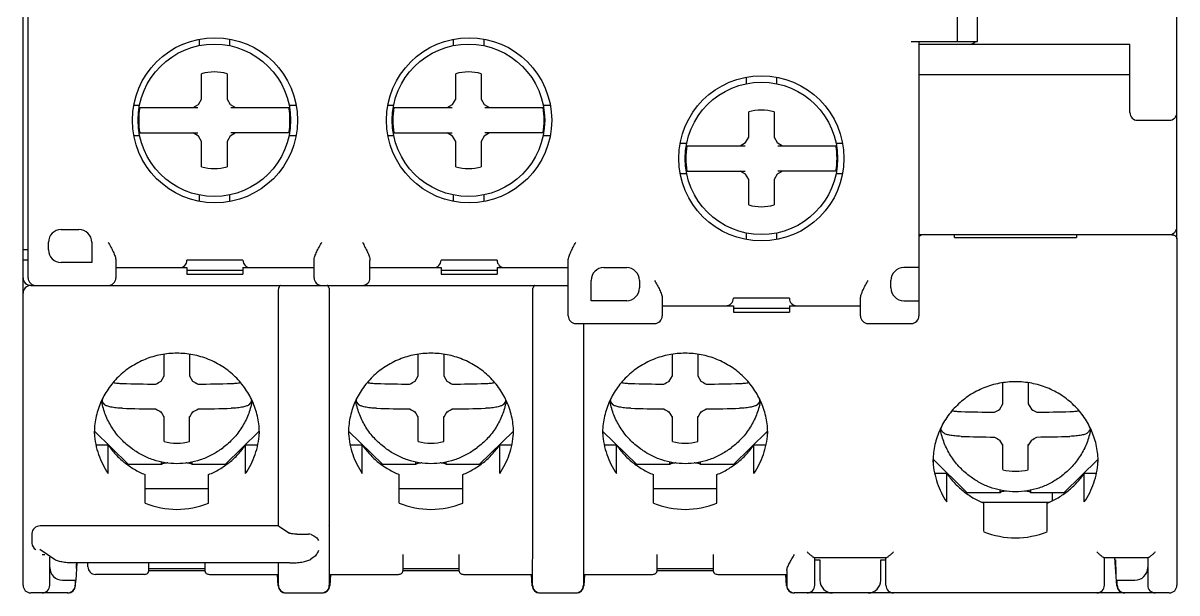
# Model space of a CAD drawing. Header units: millimetres. Extents: x 0 to 19177, y 0 to 12100.
# Drawn here: x 17009.29 to 17054.69, y 10571.22 to 10593.65 of the extents above; entities that cross this region are included whole.
import ezdxf

# ---------------------------------------------------------------- set-up
doc = ezdxf.new("R2010")
doc.units = ezdxf.units.MM
doc.header["$MEASUREMENT"] = 0

msp = doc.modelspace()

# ---------------------------------------------------------------- linework, layer by layer
at = {"color": 7, "linetype": 'Continuous'}
for p, q in [((17009.292, 10571.525), (17009.292, 10608.425)), ((17054.692, 10585.163), (17054.692, 10608.425)), ((17009.492, 10583.625), (17009.492, 10606.525)), ((17046.842, 10592.925), (17046.842, 10602.825)), ((17046.042, 10596.925), (17046.042, 10592.925)), ((17016.217, 10593.011), (17016.217, 10592.76)), ((17017.417, 10593.02), (17017.417, 10592.76)), ((17026.217, 10593.011), (17026.217, 10592.76)), ((17027.417, 10593.02), (17027.417, 10592.76)), ((17044.242, 10592.925), (17046.842, 10592.925)), ((17044.542, 10592.925), (17044.542, 10582.125)), ((17044.542, 10592.825), (17052.842, 10592.825)), ((17052.842, 10590.125), (17052.842, 10592.825)), ((17016.317, 10590.658), (17016.317, 10591.658)), ((17017.317, 10591.658), (17017.317, 10590.658)), ((17026.317, 10590.658), (17026.317, 10591.658)), ((17027.317, 10591.658), (17027.317, 10590.658)), ((17037.742, 10591.516), (17037.742, 10591.26)), ((17038.942, 10591.516), (17038.942, 10591.26)), ((17044.542, 10591.625), (17052.842, 10591.625)), ((17016.195, 10590.447), (17016.317, 10590.658)), ((17017.317, 10590.658), (17017.439, 10590.447)), ((17026.195, 10590.447), (17026.317, 10590.658)), ((17027.317, 10590.658), (17027.439, 10590.447)), ((17013.649, 10590.425), (17013.886, 10590.425)), ((17013.884, 10590.325), (17016.174, 10590.325)), ((17015.984, 10590.325), (17016.195, 10590.447)), ((17017.439, 10590.447), (17017.65, 10590.325)), ((17017.461, 10590.325), (17019.751, 10590.325)), ((17019.749, 10590.425), (17020.035, 10590.425)), ((17023.649, 10590.425), (17023.886, 10590.425)), ((17023.884, 10590.325), (17026.174, 10590.325)), ((17025.984, 10590.325), (17026.195, 10590.447)), ((17027.439, 10590.447), (17027.65, 10590.325)), ((17027.461, 10590.325), (17029.751, 10590.325)), ((17029.749, 10590.425), (17030.035, 10590.425)), ((17037.842, 10589.158), (17037.842, 10590.158)), ((17038.842, 10590.158), (17038.842, 10589.158)), ((17053.142, 10589.825), (17054.392, 10589.825)), ((17013.649, 10589.225), (17013.884, 10589.225)), ((17013.884, 10589.325), (17016.174, 10589.325)), ((17016.195, 10589.203), (17015.984, 10589.325)), ((17016.317, 10588.992), (17016.195, 10589.203)), ((17017.439, 10589.203), (17017.317, 10588.992)), ((17017.65, 10589.325), (17017.439, 10589.203)), ((17019.751, 10589.325), (17017.461, 10589.325)), ((17019.75, 10589.225), (17020.035, 10589.225)), ((17023.649, 10589.225), (17023.884, 10589.225)), ((17023.884, 10589.325), (17026.174, 10589.325)), ((17026.195, 10589.203), (17025.984, 10589.325)), ((17026.317, 10588.992), (17026.195, 10589.203)), ((17027.439, 10589.203), (17027.317, 10588.992)), ((17027.65, 10589.325), (17027.439, 10589.203)), ((17029.751, 10589.325), (17027.461, 10589.325)), ((17029.75, 10589.225), (17030.035, 10589.225)), ((17037.72, 10588.947), (17037.842, 10589.158)), ((17038.842, 10589.158), (17038.964, 10588.947)), ((17016.317, 10587.992), (17016.317, 10588.992)), ((17017.317, 10588.992), (17017.317, 10587.992)), ((17026.317, 10587.992), (17026.317, 10588.992)), ((17027.317, 10588.992), (17027.317, 10587.992)), ((17035.149, 10588.925), (17035.411, 10588.925)), ((17035.409, 10588.825), (17037.699, 10588.825)), ((17037.509, 10588.825), (17037.72, 10588.947)), ((17038.964, 10588.947), (17039.175, 10588.825)), ((17038.986, 10588.825), (17041.276, 10588.825)), ((17041.274, 10588.925), (17041.535, 10588.925)), ((17035.409, 10587.825), (17037.699, 10587.825)), ((17037.72, 10587.703), (17037.509, 10587.825)), ((17039.175, 10587.825), (17038.964, 10587.703)), ((17041.276, 10587.825), (17038.986, 10587.825)), ((17035.149, 10587.725), (17035.409, 10587.725)), ((17037.842, 10587.492), (17037.72, 10587.703)), ((17037.842, 10586.492), (17037.842, 10587.492)), ((17038.964, 10587.703), (17038.842, 10587.492)), ((17038.842, 10587.492), (17038.842, 10586.492)), ((17041.275, 10587.725), (17041.535, 10587.725)), ((17016.217, 10586.89), (17016.217, 10586.639)), ((17017.417, 10586.89), (17017.417, 10586.63)), ((17026.217, 10586.89), (17026.217, 10586.639)), ((17027.417, 10586.89), (17027.417, 10586.63)), ((17010.792, 10585.525), (17011.492, 10585.525)), ((17010.292, 10584.725), (17010.292, 10585.025)), ((17011.992, 10585.025), (17011.992, 10584.225)), ((17037.742, 10585.39), (17037.742, 10585.134)), ((17038.942, 10585.39), (17038.942, 10585.134)), ((17044.542, 10585.325), (17054.392, 10585.325)), ((17044.592, 10585.325), (17044.592, 10585.284)), ((17045.942, 10585.208), (17045.942, 10585.325)), ((17045.942, 10585.208), (17050.742, 10585.208)), ((17050.742, 10585.325), (17050.742, 10585.208)), ((17054.692, 10585.145), (17054.692, 10571.525)), ((17009.492, 10584.725), (17009.292, 10584.725)), ((17009.492, 10584.325), (17009.292, 10584.325)), ((17011.992, 10584.225), (17010.792, 10584.225)), ((17012.942, 10584.311), (17012.942, 10583.625)), ((17017.942, 10584.325), (17015.742, 10584.325)), ((17020.742, 10583.625), (17020.742, 10584.311)), ((17022.942, 10583.625), (17022.942, 10584.311)), ((17027.942, 10584.325), (17025.742, 10584.325)), ((17030.742, 10582.125), (17030.742, 10584.311)), ((17012.942, 10584.025), (17015.742, 10584.025)), ((17015.742, 10584.025), (17015.742, 10583.775)), ((17015.742, 10583.925), (17017.942, 10583.925)), ((17015.742, 10583.775), (17017.942, 10583.775)), ((17017.942, 10584.025), (17017.942, 10583.775)), ((17017.942, 10584.025), (17020.742, 10584.025)), ((17022.942, 10584.025), (17025.742, 10584.025)), ((17025.742, 10584.025), (17025.742, 10583.775)), ((17025.742, 10583.925), (17027.942, 10583.925)), ((17025.742, 10583.775), (17027.942, 10583.775)), ((17027.942, 10584.025), (17027.942, 10583.775)), ((17027.942, 10584.025), (17030.742, 10584.025)), ((17032.142, 10584.025), (17033.042, 10584.025)), ((17044.542, 10584.025), (17043.942, 10584.025)), ((17009.592, 10583.325), (17030.742, 10583.325)), ((17011.442, 10583.325), (17011.442, 10583.318)), ((17031.642, 10582.725), (17031.642, 10583.525)), ((17033.542, 10583.525), (17033.542, 10583.225)), ((17043.442, 10583.225), (17043.442, 10583.525)), ((17019.346, 10573.863), (17019.346, 10583.09)), ((17021.338, 10583.09), (17021.338, 10573.863)), ((17029.346, 10572.74), (17029.346, 10583.09)), ((17034.442, 10582.811), (17034.442, 10582.125)), ((17039.442, 10582.825), (17037.242, 10582.825)), ((17042.242, 10582.125), (17042.242, 10582.811)), ((17033.042, 10582.725), (17031.642, 10582.725)), ((17034.442, 10582.525), (17037.242, 10582.525)), ((17037.242, 10582.525), (17037.242, 10582.275)), ((17037.242, 10582.425), (17039.442, 10582.425)), ((17039.442, 10582.525), (17039.442, 10582.275)), ((17039.442, 10582.525), (17042.242, 10582.525)), ((17043.942, 10582.725), (17044.542, 10582.725)), ((17037.242, 10582.275), (17039.442, 10582.275)), ((17031.042, 10581.825), (17034.142, 10581.825)), ((17031.338, 10581.825), (17031.338, 10572.74)), ((17042.542, 10581.825), (17044.242, 10581.825)), ((17014.842, 10579.767), (17014.842, 10580.616)), ((17015.842, 10580.616), (17015.842, 10579.767)), ((17024.842, 10579.767), (17024.842, 10580.616)), ((17025.842, 10580.616), (17025.842, 10579.767)), ((17034.842, 10579.767), (17034.842, 10580.616)), ((17035.842, 10580.616), (17035.842, 10579.767)), ((17014.72, 10579.56), (17014.842, 10579.767)), ((17015.842, 10579.767), (17015.964, 10579.56)), ((17024.72, 10579.56), (17024.842, 10579.767)), ((17025.842, 10579.767), (17025.964, 10579.56)), ((17034.72, 10579.56), (17034.842, 10579.767)), ((17035.842, 10579.767), (17035.964, 10579.56)), ((17047.842, 10578.66), (17047.842, 10579.495)), ((17048.842, 10579.495), (17048.842, 10578.66)), ((17012.509, 10578.633), (17012.409, 10578.754)), ((17018.276, 10578.754), (17018.176, 10578.633)), ((17022.509, 10578.633), (17022.409, 10578.754)), ((17028.276, 10578.754), (17028.176, 10578.633)), ((17032.509, 10578.633), (17032.409, 10578.754)), ((17038.276, 10578.754), (17038.176, 10578.633)), ((17047.72, 10578.453), (17047.842, 10578.66)), ((17048.842, 10578.66), (17048.964, 10578.453)), ((17014.842, 10578.14), (17014.72, 10578.345)), ((17015.964, 10578.345), (17015.842, 10578.14)), ((17024.842, 10578.14), (17024.72, 10578.345)), ((17025.964, 10578.345), (17025.842, 10578.14)), ((17034.842, 10578.14), (17034.72, 10578.345)), ((17035.964, 10578.345), (17035.842, 10578.14)), ((17014.842, 10577.182), (17014.842, 10578.17)), ((17015.842, 10577.182), (17015.842, 10578.17)), ((17024.842, 10577.182), (17024.842, 10578.17)), ((17025.842, 10577.182), (17025.842, 10578.17)), ((17034.842, 10577.182), (17034.842, 10578.17)), ((17035.842, 10577.182), (17035.842, 10578.17)), ((17012.097, 10577.59), (17013.442, 10576.277)), ((17018.588, 10577.59), (17017.242, 10576.277)), ((17022.097, 10577.59), (17023.442, 10576.277)), ((17028.588, 10577.59), (17027.242, 10576.277)), ((17032.097, 10577.59), (17033.442, 10576.277)), ((17038.588, 10577.59), (17037.242, 10576.277)), ((17045.509, 10577.527), (17045.409, 10577.648)), ((17051.276, 10577.648), (17051.176, 10577.527)), ((17012.16, 10577.054), (17012.636, 10577.054)), ((17012.636, 10575.929), (17012.636, 10577.054)), ((17013.598, 10576.887), (17013.524, 10576.942)), ((17017.087, 10576.887), (17017.161, 10576.942)), ((17018.048, 10575.929), (17018.048, 10577.054)), ((17018.048, 10577.054), (17018.524, 10577.054)), ((17022.16, 10577.054), (17022.636, 10577.054)), ((17022.636, 10575.929), (17022.636, 10577.054)), ((17023.598, 10576.887), (17023.524, 10576.942)), ((17027.087, 10576.887), (17027.161, 10576.942)), ((17028.048, 10575.929), (17028.048, 10577.054)), ((17028.048, 10577.054), (17028.524, 10577.054)), ((17032.16, 10577.054), (17032.636, 10577.054)), ((17032.636, 10575.929), (17032.636, 10577.054)), ((17033.598, 10576.887), (17033.524, 10576.942)), ((17037.087, 10576.887), (17037.161, 10576.942)), ((17038.048, 10575.929), (17038.048, 10577.054)), ((17038.048, 10577.054), (17038.524, 10577.054)), ((17047.842, 10577.034), (17047.72, 10577.239)), ((17047.842, 10576.076), (17047.842, 10577.064)), ((17048.964, 10577.239), (17048.842, 10577.034)), ((17048.842, 10576.076), (17048.842, 10577.064)), ((17045.096, 10576.485), (17046.442, 10575.17)), ((17051.589, 10576.485), (17050.242, 10575.17)), ((17013.387, 10576.282), (17013.442, 10576.277)), ((17014.742, 10576.277), (17013.442, 10576.277)), ((17014.742, 10576.277), (17014.742, 10576.375)), ((17015.942, 10576.277), (17015.942, 10576.375)), ((17017.242, 10576.277), (17015.942, 10576.277)), ((17017.298, 10576.282), (17017.242, 10576.277)), ((17023.387, 10576.282), (17023.442, 10576.277)), ((17024.742, 10576.277), (17023.442, 10576.277)), ((17024.742, 10576.277), (17024.742, 10576.375)), ((17025.942, 10576.277), (17025.942, 10576.375)), ((17027.242, 10576.277), (17025.942, 10576.277)), ((17027.298, 10576.282), (17027.242, 10576.277)), ((17033.387, 10576.282), (17033.442, 10576.277)), ((17034.742, 10576.277), (17033.442, 10576.277)), ((17034.742, 10576.277), (17034.742, 10576.375)), ((17035.942, 10576.277), (17035.942, 10576.375)), ((17037.242, 10576.277), (17035.942, 10576.277)), ((17037.298, 10576.282), (17037.242, 10576.277)), ((17045.16, 10575.933), (17045.636, 10575.933)), ((17045.636, 10574.807), (17045.636, 10575.933)), ((17051.048, 10575.933), (17051.524, 10575.933)), ((17051.048, 10574.807), (17051.048, 10575.933)), ((17014.092, 10574.757), (17014.092, 10575.882)), ((17016.592, 10574.757), (17016.592, 10575.882)), ((17024.092, 10574.757), (17024.092, 10575.882)), ((17026.592, 10574.757), (17026.592, 10575.882)), ((17034.092, 10574.757), (17034.092, 10575.882)), ((17036.592, 10574.757), (17036.592, 10575.882)), ((17046.598, 10575.781), (17046.524, 10575.836)), ((17050.087, 10575.781), (17050.161, 10575.836)), ((17016.592, 10575.325), (17014.092, 10575.325)), ((17026.592, 10575.325), (17024.092, 10575.325)), ((17036.592, 10575.325), (17034.092, 10575.325)), ((17046.364, 10575.177), (17046.442, 10575.17)), ((17047.742, 10575.17), (17046.442, 10575.17)), ((17047.742, 10575.17), (17047.742, 10575.268)), ((17048.942, 10575.17), (17048.942, 10575.268)), ((17050.242, 10575.17), (17048.942, 10575.17)), ((17049.792, 10574.854), (17049.792, 10575.17)), ((17050.321, 10575.177), (17050.242, 10575.17)), ((17047.008, 10574.8), (17049.677, 10574.8)), ((17047.092, 10573.636), (17047.092, 10574.761)), ((17049.592, 10573.636), (17049.592, 10574.761)), ((17019.346, 10573.863), (17009.965, 10573.863)), ((17019.358, 10573.853), (17019.774, 10573.582)), ((17021.342, 10573.863), (17021.327, 10573.853)), ((17021.342, 10573.863), (17021.338, 10573.863)), ((17021.342, 10573.863), (17021.342, 10572.886)), ((17009.642, 10573.57), (17009.642, 10573.179)), ((17020.059, 10573.538), (17020.526, 10573.538)), ((17010.527, 10572.534), (17009.95, 10572.928)), ((17021.342, 10572.886), (17021.327, 10572.876)), ((17021.338, 10572.884), (17021.338, 10572.74)), ((17010.042, 10572.74), (17010.147, 10572.74)), ((17010.342, 10571.525), (17010.342, 10572.634)), ((17019.788, 10572.403), (17011.319, 10572.403)), ((17011.409, 10572.403), (17011.371, 10571.725)), ((17011.842, 10572.256), (17011.842, 10572.403)), ((17014.242, 10572.118), (17014.242, 10572.403)), ((17016.442, 10572.403), (17016.442, 10572.118)), ((17019.342, 10571.525), (17019.342, 10572.403)), ((17020.712, 10572.617), (17020.616, 10572.555)), ((17021.342, 10572.45), (17021.342, 10571.525)), ((17024.242, 10572.118), (17024.242, 10572.74)), ((17026.442, 10572.74), (17026.442, 10572.118)), ((17029.342, 10571.525), (17029.342, 10572.45)), ((17031.342, 10572.45), (17031.342, 10571.525)), ((17034.242, 10572.118), (17034.242, 10572.74)), ((17036.442, 10572.74), (17036.442, 10572.118)), ((17043.249, 10572.603), (17040.435, 10572.603)), ((17040.442, 10571.525), (17040.442, 10572.603)), ((17040.442, 10572.525), (17040.642, 10572.525)), ((17040.642, 10572.525), (17040.642, 10571.725)), ((17043.042, 10571.725), (17043.042, 10572.525)), ((17043.042, 10572.525), (17043.242, 10572.525)), ((17043.242, 10571.525), (17043.242, 10572.603)), ((17053.549, 10572.603), (17051.835, 10572.603)), ((17051.842, 10571.525), (17051.842, 10572.603)), ((17052.322, 10571.504), (17052.244, 10572.603)), ((17052.249, 10572.525), (17052.278, 10572.525)), ((17053.542, 10572.603), (17053.542, 10571.525)), ((17010.342, 10572.125), (17010.353, 10572.125)), ((17014.059, 10571.956), (17012.142, 10571.956)), ((17016.446, 10572.088), (17014.239, 10572.088)), ((17014.242, 10572.191), (17016.442, 10572.191)), ((17016.625, 10571.956), (17019.342, 10571.956)), ((17019.326, 10571.508), (17019.301, 10571.956)), ((17021.342, 10571.956), (17024.059, 10571.956)), ((17021.384, 10571.956), (17021.358, 10571.508)), ((17026.446, 10572.088), (17024.239, 10572.088)), ((17024.242, 10572.191), (17026.442, 10572.191)), ((17026.625, 10571.956), (17029.342, 10571.956)), ((17029.326, 10571.508), (17029.301, 10571.956)), ((17031.342, 10571.956), (17034.059, 10571.956)), ((17031.384, 10571.956), (17031.358, 10571.508)), ((17036.446, 10572.088), (17034.239, 10572.088)), ((17034.242, 10572.191), (17036.442, 10572.191)), ((17036.625, 10571.956), (17039.342, 10571.956)), ((17039.326, 10571.508), (17039.301, 10571.956)), ((17039.342, 10572.108), (17039.342, 10571.525)), ((17052.285, 10572.125), (17052.278, 10572.125)), ((17053.531, 10572.125), (17053.542, 10572.125)), ((17010.842, 10571.725), (17011.371, 10571.725)), ((17011.342, 10571.725), (17011.342, 10571.525)), ((17011.358, 10571.508), (17011.371, 10571.724)), ((17052.307, 10571.725), (17053.042, 10571.725)), ((17052.342, 10571.525), (17052.342, 10571.725)), ((17011.059, 10571.225), (17009.592, 10571.225)), ((17019.626, 10571.225), (17021.059, 10571.225)), ((17029.626, 10571.225), (17031.059, 10571.225)), ((17054.392, 10571.225), (17039.626, 10571.225))]:
    msp.add_line(p, q, dxfattribs=at)
for centre, radius in [((17016.842, 10589.825), 3.25), ((17016.817, 10589.825), 3), ((17026.842, 10589.825), 3.25), ((17026.817, 10589.825), 3), ((17038.342, 10588.325), 3.25), ((17038.342, 10588.325), 3)]:
    msp.add_circle(centre, radius, dxfattribs=at)
for centre, radius, start, end in [((17046.542, 10593.125), 0.3, 270, 318.1335), ((17016.817, 10589.825), 1.9, 74.7425, 105.2575), ((17026.817, 10589.825), 1.9, 74.7425, 105.2575), ((17016.817, 10589.825), 2.976, 170.3274, 189.6726), ((17016.817, 10589.825), 2.976, 350.3274, 9.6726), ((17026.817, 10589.825), 2.976, 170.3274, 189.6726), ((17026.817, 10589.825), 2.976, 350.3274, 9.6726), ((17038.342, 10588.325), 1.9, 74.7425, 105.2575), ((17053.142, 10590.125), 0.3, 180, 270), ((17054.392, 10590.125), 0.3, 270, 0), ((17038.342, 10588.325), 2.976, 170.3274, 189.6726), ((17038.342, 10588.325), 2.976, 350.3274, 9.6726), ((17016.817, 10589.825), 1.9, 254.7425, 285.2575), ((17026.817, 10589.825), 1.9, 254.7425, 285.2575), ((17038.342, 10588.325), 1.9, 254.7425, 285.2575), ((17010.792, 10585.025), 0.5, 90, 180), ((17011.492, 10585.025), 0.5, 0, 90), ((17054.392, 10585.625), 0.3, 270, 0), ((17044.742, 10585.025), 0.3, 90, 131.8618), ((17010.792, 10584.725), 0.5, 180, 270), ((17015.442, 10584.325), 0.3, 270, 0), ((17018.242, 10584.325), 0.3, 180, 270), ((17025.442, 10584.325), 0.3, 270, 0), ((17028.242, 10584.325), 0.3, 180, 270), ((17032.142, 10583.525), 0.5, 90, 180), ((17033.042, 10583.525), 0.5, 0, 90), ((17043.942, 10583.525), 0.5, 90, 180), ((17009.592, 10583.625), 0.3, 180, 270), ((17009.592, 10583.025), 0.3, 90, 180), ((17009.792, 10583.625), 0.3, 180, 270), ((17012.642, 10583.625), 0.3, 270, 0), ((17021.042, 10583.625), 0.3, 180, 270), ((17022.642, 10583.625), 0.3, 270, 0), ((17033.042, 10583.225), 0.5, 270, 0), ((17043.942, 10583.225), 0.5, 180, 270), ((17036.942, 10582.825), 0.3, 270, 0), ((17039.742, 10582.825), 0.3, 180, 270), ((17031.042, 10582.125), 0.3, 180, 270), ((17034.142, 10582.125), 0.3, 270, 0), ((17042.542, 10582.125), 0.3, 180, 270), ((17044.242, 10582.125), 0.3, 270, 0), ((17015.328, 10652.24), 72.803, 268.32541, 269.35585), ((16974.112, 10652.062), 83.1, 299.08672, 299.25343), ((17056.573, 10652.062), 83.1, 240.74657, 240.91328), ((17015.351, 10652.508), 73.071, 270.64604, 271.67271), ((17025.328, 10652.24), 72.803, 268.32541, 269.35585), ((16984.112, 10652.062), 83.1, 299.08672, 299.25343), ((17066.573, 10652.062), 83.1, 240.74657, 240.91328), ((17025.351, 10652.508), 73.071, 270.64604, 271.67271), ((17035.328, 10652.24), 72.803, 268.32541, 269.35585), ((16994.112, 10652.062), 83.1, 299.08672, 299.25343), ((17076.573, 10652.062), 83.1, 240.74657, 240.91328), ((17035.351, 10652.508), 73.071, 270.64604, 271.67271), ((17015.205, 10579.272), 2.863, 189.5792, 190.5057), ((17015.208, 10579.243), 2.841, 188.446, 189.9028), ((17015.477, 10579.243), 2.841, 350.0972, 351.5542), ((17015.48, 10579.272), 2.863, 349.4943, 350.4209), ((17025.205, 10579.272), 2.863, 189.5792, 190.5057), ((17025.208, 10579.243), 2.841, 188.446, 189.9028), ((17025.477, 10579.243), 2.841, 350.0972, 351.5542), ((17025.48, 10579.272), 2.863, 349.4943, 350.4209), ((17035.205, 10579.272), 2.863, 189.5792, 190.5057), ((17035.208, 10579.243), 2.841, 188.446, 189.9028), ((17035.477, 10579.243), 2.841, 350.0972, 351.5542), ((17035.48, 10579.272), 2.863, 349.4943, 350.4209), ((17015.333, 10651.531), 73.071, 268.32729, 269.35396), ((17056.3, 10651.648), 84.275, 240.27176, 240.43692), ((16974.385, 10651.648), 84.275, 299.56308, 299.72824), ((17015.357, 10651.264), 72.803, 270.64415, 271.67459), ((17025.333, 10651.531), 73.071, 268.32729, 269.35396), ((17066.3, 10651.648), 84.275, 240.27176, 240.43692), ((16984.385, 10651.648), 84.275, 299.56308, 299.72824), ((17025.357, 10651.264), 72.803, 270.64415, 271.67459), ((17035.333, 10651.531), 73.071, 268.32729, 269.35396), ((17076.3, 10651.648), 84.275, 240.27176, 240.43692), ((16994.385, 10651.648), 84.275, 299.56308, 299.72824), ((17035.357, 10651.264), 72.803, 270.64415, 271.67459), ((17048.328, 10651.134), 72.803, 268.32541, 269.35585), ((17007.112, 10650.955), 83.1, 299.08672, 299.25343), ((17089.573, 10650.955), 83.1, 240.74657, 240.91328), ((17048.351, 10651.401), 73.071, 270.64604, 271.67271), ((17015.192, 10577.686), 3.1, 181.8945, 183.6003), ((17015.492, 10577.686), 3.1, 356.3997, 358.1055), ((17025.192, 10577.686), 3.1, 181.8945, 183.6003), ((17025.492, 10577.686), 3.1, 356.3997, 358.1055), ((17035.192, 10577.686), 3.1, 181.8945, 183.6003), ((17035.492, 10577.686), 3.1, 356.3997, 358.1055), ((17048.205, 10578.166), 2.863, 189.7787, 190.5057), ((17048.208, 10578.136), 2.841, 188.6733, 189.9028), ((17048.333, 10650.425), 73.071, 268.32729, 269.35396), ((17089.3, 10650.542), 84.275, 240.27176, 240.43692), ((17007.385, 10650.542), 84.275, 299.56308, 299.72824), ((17048.357, 10650.158), 72.803, 270.64415, 271.67459), ((17048.477, 10578.136), 2.841, 350.0972, 351.327), ((17048.479, 10578.166), 2.863, 349.4943, 350.2215), ((17015.342, 10579.061), 1.945, 255.1, 284.9), ((17025.342, 10579.061), 1.945, 255.1, 284.9), ((17035.342, 10579.061), 1.945, 255.1, 284.9), ((17048.192, 10576.565), 3.1, 181.8945, 183.6003), ((17048.492, 10576.565), 3.1, 356.3997, 358.1055), ((17048.342, 10577.955), 1.945, 255.1, 284.9), ((17015.342, 10577.836), 3.323, 247.9028, 292.0972), ((17025.342, 10577.836), 3.323, 247.9028, 292.0972), ((17035.342, 10577.836), 3.323, 247.9028, 292.0972), ((17048.342, 10576.714), 3.323, 247.9028, 292.0972), ((17010.842, 10572.225), 0.5, 180, 270), ((17012.142, 10572.256), 0.3, 180, 270), ((17053.042, 10572.225), 0.5, 270, 0), ((17009.592, 10571.525), 0.3, 180, 270), ((17010.042, 10571.525), 0.3, 270, 0), ((17011.042, 10571.525), 0.3, 270, 0), ((17011.059, 10571.525), 0.3, 270, 356.7481), ((17019.626, 10571.525), 0.3, 183.2519, 270), ((17019.642, 10571.525), 0.3, 180, 270), ((17021.042, 10571.525), 0.3, 270, 0), ((17021.059, 10571.525), 0.3, 270, 356.7481), ((17029.626, 10571.525), 0.3, 183.2519, 270), ((17029.642, 10571.525), 0.3, 180, 270), ((17031.042, 10571.525), 0.3, 270, 0), ((17031.059, 10571.525), 0.3, 270, 356.7481), ((17039.626, 10571.525), 0.3, 183.2519, 270), ((17039.642, 10571.525), 0.3, 180, 270), ((17040.142, 10571.525), 0.3, 270, 0), ((17041.142, 10571.725), 0.5, 180, 270), ((17042.542, 10571.725), 0.5, 270, 0), ((17043.542, 10571.525), 0.3, 180, 270), ((17051.542, 10571.525), 0.3, 270, 0), ((17052.622, 10571.525), 0.3, 184.0856, 270), ((17052.642, 10571.525), 0.3, 180, 270), ((17053.842, 10571.525), 0.3, 180, 270), ((17054.392, 10571.525), 0.3, 270, 0)]:
    msp.add_arc(centre, radius, start, end, dxfattribs=at)
for centre, major_axis, ratio, start_param, end_param in [((17019.442, 10583.025), (-0.024, 0.3), 0.32355, -0.026084, 0.764281), ((17021.242, 10583.025), (0.024, 0.3), 0.32355, -0.764281, 0.026084), ((17029.442, 10583.025), (-0.024, 0.3), 0.32355, -0.026084, 0.764281), ((17009.965, 10573.57), (0.323, 0), 0.906468, 1.570796, 3.141593), ((17020.526, 10573.245), (0.316, 0), 0.926196, 1.249046, 1.570796), ((17009.965, 10573.179), (0.323, 0), 0.906468, -3.141593, -2.108956), ((17011.467, 10578.713), (0.071, 6.541), 0.002236, -3.092871, -2.875146), ((17052.237, 10576.912), (-0.054, 4.968), 0.002944, -3.630067, -3.190277)]:
    msp.add_ellipse(centre, major_axis=major_axis, ratio=ratio, start_param=start_param, end_param=end_param, dxfattribs=at)
for points, knots in [([(17012.642, 10585.025), (17012.677, 10584.962), (17012.744, 10584.839), (17012.823, 10584.685), (17012.878, 10584.564), (17012.911, 10584.476), (17012.935, 10584.393), (17012.942, 10584.337), (17012.942, 10584.311)], [0, 0, 0, 0, 0.273805, 0.539503, 0.666193, 0.786539, 0.898455, 1, 1, 1, 1]), ([(17020.742, 10584.311), (17020.742, 10584.337), (17020.75, 10584.393), (17020.774, 10584.476), (17020.807, 10584.564), (17020.861, 10584.685), (17020.941, 10584.839), (17021.008, 10584.962), (17021.042, 10585.025)], [0, 0, 0, 0, 0.101545, 0.213461, 0.333807, 0.460497, 0.726195, 1, 1, 1, 1]), ([(17022.642, 10585.025), (17022.677, 10584.962), (17022.744, 10584.839), (17022.823, 10584.685), (17022.878, 10584.564), (17022.911, 10584.476), (17022.935, 10584.393), (17022.942, 10584.337), (17022.942, 10584.311)], [0, 0, 0, 0, 0.273805, 0.539504, 0.666193, 0.786539, 0.898455, 1, 1, 1, 1]), ([(17030.742, 10584.311), (17030.742, 10584.337), (17030.75, 10584.393), (17030.774, 10584.476), (17030.807, 10584.564), (17030.861, 10584.685), (17030.941, 10584.839), (17031.008, 10584.962), (17031.042, 10585.025)], [0, 0, 0, 0, 0.101545, 0.213461, 0.333807, 0.460497, 0.726195, 1, 1, 1, 1]), ([(17054.392, 10585.325), (17054.406, 10585.325), (17054.432, 10585.325), (17054.475, 10585.324), (17054.521, 10585.32), (17054.568, 10585.309), (17054.609, 10585.291), (17054.643, 10585.266), (17054.67, 10585.233), (17054.688, 10585.191), (17054.692, 10585.161), (17054.692, 10585.145)], [0, 0, 0, 0, 0.105671, 0.191865, 0.330711, 0.449267, 0.558411, 0.663473, 0.768822, 0.879176, 1, 1, 1, 1]), ([(17019.346, 10583.09), (17019.346, 10583.116), (17019.347, 10583.154), (17019.351, 10583.203), (17019.355, 10583.226), (17019.358, 10583.236)], [0, 0, 0, 0, 0.537668, 0.780272, 1, 1, 1, 1]), ([(17021.327, 10583.236), (17021.33, 10583.226), (17021.333, 10583.203), (17021.338, 10583.154), (17021.338, 10583.116), (17021.338, 10583.09)], [0, 0, 0, 0, 0.219728, 0.462332, 1, 1, 1, 1]), ([(17029.346, 10583.09), (17029.346, 10583.116), (17029.347, 10583.154), (17029.351, 10583.203), (17029.355, 10583.226), (17029.358, 10583.236)], [0, 0, 0, 0, 0.537668, 0.780272, 1, 1, 1, 1]), ([(17034.142, 10583.525), (17034.177, 10583.462), (17034.244, 10583.339), (17034.323, 10583.185), (17034.378, 10583.064), (17034.411, 10582.976), (17034.435, 10582.893), (17034.442, 10582.837), (17034.442, 10582.811)], [0, 0, 0, 0, 0.273805, 0.539504, 0.666193, 0.786539, 0.898457, 1, 1, 1, 1]), ([(17042.242, 10582.811), (17042.242, 10582.837), (17042.25, 10582.893), (17042.274, 10582.976), (17042.307, 10583.064), (17042.361, 10583.185), (17042.441, 10583.339), (17042.508, 10583.462), (17042.542, 10583.525)], [0, 0, 0, 0, 0.101545, 0.213461, 0.333807, 0.460497, 0.726195, 1, 1, 1, 1]), ([(17018.592, 10577.491), (17018.592, 10577.595), (17018.582, 10577.802), (17018.535, 10578.109), (17018.458, 10578.411), (17018.314, 10578.801), (17018.062, 10579.261), (17017.723, 10579.663), (17017.409, 10579.941), (17017.152, 10580.127), (17016.878, 10580.287), (17016.493, 10580.465), (17015.981, 10580.616), (17015.342, 10580.677), (17014.704, 10580.616), (17014.192, 10580.465), (17013.807, 10580.287), (17013.533, 10580.127), (17013.276, 10579.941), (17012.961, 10579.663), (17012.622, 10579.261), (17012.37, 10578.801), (17012.227, 10578.411), (17012.15, 10578.109), (17012.103, 10577.802), (17012.092, 10577.595), (17012.092, 10577.491)], [0, 0, 0, 0, 0.030819, 0.061656, 0.092527, 0.123448, 0.185414, 0.247705, 0.27902, 0.310421, 0.341902, 0.373456, 0.436662, 0.5, 0.563337, 0.626543, 0.658098, 0.689579, 0.72098, 0.752295, 0.814586, 0.876552, 0.907473, 0.938344, 0.969181, 1, 1, 1, 1]), ([(17028.592, 10577.491), (17028.592, 10577.595), (17028.582, 10577.802), (17028.535, 10578.109), (17028.458, 10578.411), (17028.314, 10578.801), (17028.062, 10579.261), (17027.723, 10579.663), (17027.409, 10579.941), (17027.152, 10580.127), (17026.878, 10580.287), (17026.493, 10580.465), (17025.981, 10580.616), (17025.342, 10580.677), (17024.704, 10580.616), (17024.192, 10580.465), (17023.807, 10580.287), (17023.533, 10580.127), (17023.276, 10579.941), (17022.961, 10579.663), (17022.622, 10579.261), (17022.37, 10578.801), (17022.227, 10578.411), (17022.15, 10578.109), (17022.103, 10577.802), (17022.092, 10577.595), (17022.092, 10577.491)], [0, 0, 0, 0, 0.030819, 0.061656, 0.092527, 0.123448, 0.185414, 0.247705, 0.27902, 0.310421, 0.341902, 0.373456, 0.436662, 0.5, 0.563337, 0.626543, 0.658098, 0.689579, 0.72098, 0.752295, 0.814586, 0.876552, 0.907473, 0.938344, 0.969181, 1, 1, 1, 1]), ([(17038.592, 10577.491), (17038.592, 10577.595), (17038.582, 10577.802), (17038.535, 10578.109), (17038.458, 10578.411), (17038.314, 10578.801), (17038.062, 10579.261), (17037.723, 10579.663), (17037.409, 10579.941), (17037.152, 10580.127), (17036.878, 10580.287), (17036.493, 10580.465), (17035.981, 10580.616), (17035.342, 10580.677), (17034.704, 10580.616), (17034.192, 10580.465), (17033.807, 10580.287), (17033.533, 10580.127), (17033.276, 10579.941), (17032.961, 10579.663), (17032.622, 10579.261), (17032.37, 10578.801), (17032.227, 10578.411), (17032.15, 10578.109), (17032.103, 10577.802), (17032.092, 10577.595), (17032.092, 10577.491)], [0, 0, 0, 0, 0.030819, 0.061656, 0.092527, 0.123448, 0.185414, 0.247705, 0.27902, 0.310421, 0.341902, 0.373456, 0.436662, 0.5, 0.563337, 0.626543, 0.658098, 0.689579, 0.72098, 0.752295, 0.814586, 0.876552, 0.907473, 0.938344, 0.969181, 1, 1, 1, 1]), ([(17012.833, 10579.5), (17012.891, 10579.491), (17013.013, 10579.477), (17013.136, 10579.47), (17013.2, 10579.468)], [0, 0, 0, 0, 0.477419, 1, 1, 1, 1]), ([(17017.484, 10579.468), (17017.549, 10579.47), (17017.671, 10579.477), (17017.794, 10579.491), (17017.852, 10579.5)], [0, 0, 0, 0, 0.522581, 1, 1, 1, 1]), ([(17022.833, 10579.5), (17022.891, 10579.491), (17023.013, 10579.477), (17023.136, 10579.47), (17023.2, 10579.468)], [0, 0, 0, 0, 0.477419, 1, 1, 1, 1]), ([(17027.484, 10579.468), (17027.549, 10579.47), (17027.671, 10579.477), (17027.794, 10579.491), (17027.852, 10579.5)], [0, 0, 0, 0, 0.522581, 1, 1, 1, 1]), ([(17032.833, 10579.5), (17032.891, 10579.491), (17033.013, 10579.477), (17033.136, 10579.47), (17033.2, 10579.468)], [0, 0, 0, 0, 0.477419, 1, 1, 1, 1]), ([(17037.484, 10579.468), (17037.549, 10579.47), (17037.671, 10579.477), (17037.794, 10579.491), (17037.852, 10579.5)], [0, 0, 0, 0, 0.522581, 1, 1, 1, 1]), ([(17051.592, 10576.37), (17051.592, 10576.473), (17051.582, 10576.68), (17051.535, 10576.988), (17051.458, 10577.289), (17051.314, 10577.68), (17051.062, 10578.14), (17050.723, 10578.542), (17050.409, 10578.82), (17050.152, 10579.006), (17049.878, 10579.166), (17049.493, 10579.343), (17048.981, 10579.495), (17048.342, 10579.556), (17047.704, 10579.495), (17047.192, 10579.343), (17046.807, 10579.166), (17046.533, 10579.006), (17046.276, 10578.82), (17045.961, 10578.542), (17045.622, 10578.14), (17045.37, 10577.68), (17045.227, 10577.289), (17045.15, 10576.988), (17045.103, 10576.68), (17045.092, 10576.473), (17045.092, 10576.37)], [0, 0, 0, 0, 0.030819, 0.061656, 0.092527, 0.123448, 0.185414, 0.247705, 0.27902, 0.310421, 0.341902, 0.373456, 0.436662, 0.5, 0.563337, 0.626543, 0.658098, 0.689579, 0.72098, 0.752295, 0.814586, 0.876552, 0.907473, 0.938344, 0.969181, 1, 1, 1, 1]), ([(17013.524, 10576.942), (17013.377, 10577.052), (17013.104, 10577.297), (17012.77, 10577.733), (17012.523, 10578.222), (17012.423, 10578.572), (17012.39, 10578.75)], [0, 0, 0, 0, 0.251513, 0.501921, 0.751339, 1, 1, 1, 1]), ([(17018.294, 10578.75), (17018.261, 10578.572), (17018.161, 10578.222), (17017.915, 10577.733), (17017.581, 10577.297), (17017.307, 10577.052), (17017.161, 10576.942)], [0, 0, 0, 0, 0.248661, 0.498079, 0.748487, 1, 1, 1, 1]), ([(17023.524, 10576.942), (17023.377, 10577.052), (17023.104, 10577.297), (17022.77, 10577.733), (17022.523, 10578.222), (17022.423, 10578.572), (17022.39, 10578.75)], [0, 0, 0, 0, 0.251513, 0.501921, 0.751339, 1, 1, 1, 1]), ([(17028.294, 10578.75), (17028.261, 10578.572), (17028.161, 10578.222), (17027.915, 10577.733), (17027.581, 10577.297), (17027.307, 10577.052), (17027.161, 10576.942)], [0, 0, 0, 0, 0.248661, 0.498079, 0.748487, 1, 1, 1, 1]), ([(17033.524, 10576.942), (17033.377, 10577.052), (17033.104, 10577.297), (17032.77, 10577.733), (17032.523, 10578.222), (17032.423, 10578.572), (17032.39, 10578.75)], [0, 0, 0, 0, 0.251513, 0.501921, 0.751339, 1, 1, 1, 1]), ([(17038.294, 10578.75), (17038.261, 10578.572), (17038.161, 10578.222), (17037.915, 10577.733), (17037.581, 10577.297), (17037.307, 10577.052), (17037.161, 10576.942)], [0, 0, 0, 0, 0.248661, 0.498079, 0.748487, 1, 1, 1, 1]), ([(17013.2, 10578.492), (17013.119, 10578.494), (17013.001, 10578.501), (17012.85, 10578.52), (17012.752, 10578.537), (17012.667, 10578.556), (17012.597, 10578.579), (17012.55, 10578.6), (17012.523, 10578.619), (17012.513, 10578.628), (17012.509, 10578.633)], [0, 0, 0, 0, 0.340151, 0.495457, 0.636082, 0.758805, 0.861052, 0.941288, 0.973195, 1, 1, 1, 1]), ([(17018.176, 10578.633), (17018.172, 10578.628), (17018.162, 10578.619), (17018.134, 10578.6), (17018.088, 10578.579), (17018.018, 10578.556), (17017.933, 10578.537), (17017.835, 10578.52), (17017.684, 10578.501), (17017.566, 10578.494), (17017.484, 10578.492)], [0, 0, 0, 0, 0.026805, 0.058712, 0.138948, 0.241195, 0.363918, 0.504543, 0.659849, 1, 1, 1, 1]), ([(17023.2, 10578.492), (17023.119, 10578.494), (17023.001, 10578.501), (17022.85, 10578.52), (17022.752, 10578.537), (17022.667, 10578.556), (17022.597, 10578.579), (17022.55, 10578.6), (17022.523, 10578.619), (17022.513, 10578.628), (17022.509, 10578.633)], [0, 0, 0, 0, 0.340151, 0.495457, 0.636082, 0.758805, 0.861052, 0.941288, 0.973195, 1, 1, 1, 1]), ([(17028.176, 10578.633), (17028.172, 10578.628), (17028.162, 10578.619), (17028.134, 10578.6), (17028.088, 10578.579), (17028.018, 10578.556), (17027.933, 10578.537), (17027.835, 10578.52), (17027.684, 10578.501), (17027.566, 10578.494), (17027.484, 10578.492)], [0, 0, 0, 0, 0.026805, 0.058712, 0.138948, 0.241195, 0.363918, 0.504543, 0.659849, 1, 1, 1, 1]), ([(17033.2, 10578.492), (17033.119, 10578.494), (17033.001, 10578.501), (17032.85, 10578.52), (17032.752, 10578.537), (17032.667, 10578.556), (17032.597, 10578.579), (17032.55, 10578.6), (17032.523, 10578.619), (17032.513, 10578.628), (17032.509, 10578.633)], [0, 0, 0, 0, 0.340151, 0.495457, 0.636082, 0.758805, 0.861052, 0.941288, 0.973195, 1, 1, 1, 1]), ([(17038.176, 10578.633), (17038.172, 10578.628), (17038.162, 10578.619), (17038.134, 10578.6), (17038.088, 10578.579), (17038.018, 10578.556), (17037.933, 10578.537), (17037.835, 10578.52), (17037.684, 10578.501), (17037.566, 10578.494), (17037.484, 10578.492)], [0, 0, 0, 0, 0.026805, 0.058712, 0.138948, 0.241195, 0.363918, 0.504543, 0.659849, 1, 1, 1, 1]), ([(17045.844, 10578.391), (17045.901, 10578.383), (17046.019, 10578.37), (17046.138, 10578.363), (17046.2, 10578.362)], [0, 0, 0, 0, 0.478766, 1, 1, 1, 1]), ([(17050.484, 10578.362), (17050.546, 10578.363), (17050.665, 10578.37), (17050.784, 10578.383), (17050.84, 10578.391)], [0, 0, 0, 0, 0.521235, 1, 1, 1, 1]), ([(17012.098, 10577.491), (17012.107, 10577.353), (17012.143, 10577.076), (17012.253, 10576.672), (17012.416, 10576.285), (17012.558, 10576.044), (17012.636, 10575.929)], [0, 0, 0, 0, 0.249377, 0.499052, 0.749209, 1, 1, 1, 1]), ([(17018.048, 10575.929), (17018.127, 10576.044), (17018.269, 10576.285), (17018.432, 10576.672), (17018.541, 10577.076), (17018.578, 10577.353), (17018.586, 10577.491)], [0, 0, 0, 0, 0.250791, 0.500948, 0.750623, 1, 1, 1, 1]), ([(17022.098, 10577.491), (17022.107, 10577.353), (17022.143, 10577.076), (17022.253, 10576.672), (17022.416, 10576.285), (17022.558, 10576.044), (17022.636, 10575.929)], [0, 0, 0, 0, 0.249377, 0.499052, 0.749209, 1, 1, 1, 1]), ([(17028.048, 10575.929), (17028.127, 10576.044), (17028.269, 10576.285), (17028.432, 10576.672), (17028.541, 10577.076), (17028.578, 10577.353), (17028.586, 10577.491)], [0, 0, 0, 0, 0.250791, 0.500948, 0.750623, 1, 1, 1, 1]), ([(17032.098, 10577.491), (17032.107, 10577.353), (17032.143, 10577.076), (17032.253, 10576.672), (17032.416, 10576.285), (17032.558, 10576.044), (17032.636, 10575.929)], [0, 0, 0, 0, 0.249377, 0.499052, 0.749209, 1, 1, 1, 1]), ([(17038.048, 10575.929), (17038.127, 10576.044), (17038.269, 10576.285), (17038.432, 10576.672), (17038.541, 10577.076), (17038.578, 10577.353), (17038.586, 10577.491)], [0, 0, 0, 0, 0.250791, 0.500948, 0.750623, 1, 1, 1, 1]), ([(17046.524, 10575.836), (17046.377, 10575.945), (17046.104, 10576.19), (17045.77, 10576.626), (17045.523, 10577.115), (17045.423, 10577.466), (17045.39, 10577.644)], [0, 0, 0, 0, 0.251513, 0.501921, 0.751339, 1, 1, 1, 1]), ([(17046.2, 10577.385), (17046.119, 10577.388), (17046.001, 10577.395), (17045.85, 10577.413), (17045.752, 10577.43), (17045.667, 10577.45), (17045.597, 10577.472), (17045.55, 10577.493), (17045.523, 10577.512), (17045.513, 10577.522), (17045.509, 10577.527)], [0, 0, 0, 0, 0.340151, 0.495457, 0.636082, 0.758805, 0.861052, 0.941288, 0.973195, 1, 1, 1, 1]), ([(17051.294, 10577.644), (17051.261, 10577.466), (17051.161, 10577.115), (17050.915, 10576.626), (17050.581, 10576.19), (17050.307, 10575.945), (17050.161, 10575.836)], [0, 0, 0, 0, 0.248661, 0.498079, 0.748487, 1, 1, 1, 1]), ([(17051.176, 10577.527), (17051.172, 10577.522), (17051.162, 10577.512), (17051.134, 10577.493), (17051.088, 10577.472), (17051.018, 10577.45), (17050.933, 10577.43), (17050.835, 10577.413), (17050.684, 10577.395), (17050.566, 10577.388), (17050.484, 10577.385)], [0, 0, 0, 0, 0.026805, 0.058712, 0.138948, 0.241195, 0.363918, 0.504543, 0.659849, 1, 1, 1, 1]), ([(17012.636, 10577.054), (17012.725, 10576.924), (17012.922, 10576.677), (17013.269, 10576.353), (17013.66, 10576.083), (17013.945, 10575.942), (17014.092, 10575.882)], [0, 0, 0, 0, 0.248724, 0.498317, 0.74877, 1, 1, 1, 1]), ([(17017.087, 10576.887), (17016.962, 10576.794), (17016.697, 10576.629), (17016.266, 10576.447), (17015.81, 10576.336), (17015.342, 10576.299), (17014.875, 10576.336), (17014.419, 10576.447), (17013.987, 10576.629), (17013.723, 10576.794), (17013.598, 10576.887)], [0, 0, 0, 0, 0.12475, 0.249702, 0.374812, 0.5, 0.625189, 0.750298, 0.87525, 1, 1, 1, 1]), ([(17016.592, 10575.882), (17016.739, 10575.942), (17017.024, 10576.083), (17017.416, 10576.353), (17017.763, 10576.677), (17017.96, 10576.924), (17018.048, 10577.054)], [0, 0, 0, 0, 0.25123, 0.501683, 0.751276, 1, 1, 1, 1]), ([(17022.636, 10577.054), (17022.725, 10576.924), (17022.922, 10576.677), (17023.269, 10576.353), (17023.66, 10576.083), (17023.945, 10575.942), (17024.092, 10575.882)], [0, 0, 0, 0, 0.248724, 0.498317, 0.74877, 1, 1, 1, 1]), ([(17027.087, 10576.887), (17026.962, 10576.794), (17026.697, 10576.629), (17026.266, 10576.447), (17025.81, 10576.336), (17025.342, 10576.299), (17024.875, 10576.336), (17024.419, 10576.447), (17023.987, 10576.629), (17023.723, 10576.794), (17023.598, 10576.887)], [0, 0, 0, 0, 0.12475, 0.249702, 0.374812, 0.5, 0.625189, 0.750298, 0.87525, 1, 1, 1, 1]), ([(17026.592, 10575.882), (17026.739, 10575.942), (17027.024, 10576.083), (17027.416, 10576.353), (17027.763, 10576.677), (17027.96, 10576.924), (17028.048, 10577.054)], [0, 0, 0, 0, 0.25123, 0.501683, 0.751276, 1, 1, 1, 1]), ([(17032.636, 10577.054), (17032.725, 10576.924), (17032.922, 10576.677), (17033.269, 10576.353), (17033.66, 10576.083), (17033.945, 10575.942), (17034.092, 10575.882)], [0, 0, 0, 0, 0.248724, 0.498317, 0.74877, 1, 1, 1, 1]), ([(17037.087, 10576.887), (17036.962, 10576.794), (17036.697, 10576.629), (17036.266, 10576.447), (17035.81, 10576.336), (17035.342, 10576.299), (17034.875, 10576.336), (17034.419, 10576.447), (17033.987, 10576.629), (17033.723, 10576.794), (17033.598, 10576.887)], [0, 0, 0, 0, 0.12475, 0.249702, 0.374812, 0.5, 0.625189, 0.750298, 0.87525, 1, 1, 1, 1]), ([(17036.592, 10575.882), (17036.739, 10575.942), (17037.024, 10576.083), (17037.416, 10576.353), (17037.763, 10576.677), (17037.96, 10576.924), (17038.048, 10577.054)], [0, 0, 0, 0, 0.25123, 0.501683, 0.751276, 1, 1, 1, 1]), ([(17014.984, 10576.34), (17014.968, 10576.34), (17014.936, 10576.338), (17014.89, 10576.333), (17014.848, 10576.327), (17014.813, 10576.319), (17014.787, 10576.311), (17014.77, 10576.304), (17014.755, 10576.296), (17014.742, 10576.286), (17014.742, 10576.277)], [0, 0, 0, 0, 0.19243, 0.373105, 0.53717, 0.680248, 0.7989, 0.848373, 0.891106, 1, 1, 1, 1]), ([(17015.942, 10576.277), (17015.942, 10576.286), (17015.93, 10576.296), (17015.915, 10576.304), (17015.898, 10576.311), (17015.872, 10576.319), (17015.836, 10576.327), (17015.795, 10576.333), (17015.749, 10576.338), (17015.717, 10576.34), (17015.7, 10576.34)], [0, 0, 0, 0, 0.108886, 0.151621, 0.201098, 0.319757, 0.462844, 0.626913, 0.807584, 1, 1, 1, 1]), ([(17024.984, 10576.34), (17024.968, 10576.34), (17024.936, 10576.338), (17024.89, 10576.333), (17024.848, 10576.327), (17024.813, 10576.319), (17024.787, 10576.311), (17024.77, 10576.304), (17024.755, 10576.296), (17024.742, 10576.286), (17024.742, 10576.277)], [0, 0, 0, 0, 0.19243, 0.373105, 0.53717, 0.680248, 0.7989, 0.848373, 0.891106, 1, 1, 1, 1]), ([(17025.942, 10576.277), (17025.942, 10576.286), (17025.93, 10576.296), (17025.915, 10576.304), (17025.898, 10576.311), (17025.872, 10576.319), (17025.836, 10576.327), (17025.795, 10576.333), (17025.749, 10576.338), (17025.717, 10576.34), (17025.7, 10576.34)], [0, 0, 0, 0, 0.108886, 0.151621, 0.201098, 0.319757, 0.462844, 0.626913, 0.807584, 1, 1, 1, 1]), ([(17034.984, 10576.34), (17034.968, 10576.34), (17034.936, 10576.338), (17034.89, 10576.333), (17034.848, 10576.327), (17034.813, 10576.319), (17034.787, 10576.311), (17034.77, 10576.304), (17034.755, 10576.296), (17034.742, 10576.286), (17034.742, 10576.277)], [0, 0, 0, 0, 0.19243, 0.373105, 0.53717, 0.680248, 0.7989, 0.848373, 0.891106, 1, 1, 1, 1]), ([(17035.942, 10576.277), (17035.942, 10576.286), (17035.93, 10576.296), (17035.915, 10576.304), (17035.898, 10576.311), (17035.872, 10576.319), (17035.836, 10576.327), (17035.795, 10576.333), (17035.749, 10576.338), (17035.717, 10576.34), (17035.7, 10576.34)], [0, 0, 0, 0, 0.108886, 0.151621, 0.201098, 0.319757, 0.462844, 0.626913, 0.807584, 1, 1, 1, 1]), ([(17045.098, 10576.37), (17045.107, 10576.231), (17045.143, 10575.955), (17045.253, 10575.551), (17045.416, 10575.164), (17045.558, 10574.923), (17045.636, 10574.807)], [0, 0, 0, 0, 0.249377, 0.499052, 0.749209, 1, 1, 1, 1]), ([(17045.636, 10575.933), (17045.725, 10575.803), (17045.922, 10575.556), (17046.269, 10575.232), (17046.66, 10574.962), (17046.945, 10574.821), (17047.092, 10574.761)], [0, 0, 0, 0, 0.248724, 0.498317, 0.74877, 1, 1, 1, 1]), ([(17049.592, 10574.761), (17049.739, 10574.821), (17050.024, 10574.962), (17050.416, 10575.232), (17050.763, 10575.556), (17050.96, 10575.803), (17051.048, 10575.933)], [0, 0, 0, 0, 0.25123, 0.501683, 0.751276, 1, 1, 1, 1]), ([(17051.048, 10574.807), (17051.127, 10574.923), (17051.269, 10575.164), (17051.432, 10575.551), (17051.541, 10575.955), (17051.578, 10576.231), (17051.586, 10576.37)], [0, 0, 0, 0, 0.250791, 0.500948, 0.750623, 1, 1, 1, 1]), ([(17050.087, 10575.781), (17049.962, 10575.688), (17049.697, 10575.522), (17049.266, 10575.341), (17048.81, 10575.23), (17048.342, 10575.192), (17047.875, 10575.23), (17047.419, 10575.341), (17046.987, 10575.522), (17046.723, 10575.688), (17046.598, 10575.781)], [0, 0, 0, 0, 0.12475, 0.249702, 0.374812, 0.5, 0.625189, 0.750298, 0.87525, 1, 1, 1, 1]), ([(17047.984, 10575.234), (17047.968, 10575.233), (17047.936, 10575.231), (17047.89, 10575.226), (17047.848, 10575.22), (17047.813, 10575.212), (17047.787, 10575.205), (17047.77, 10575.197), (17047.755, 10575.19), (17047.742, 10575.179), (17047.742, 10575.17)], [0, 0, 0, 0, 0.19243, 0.373105, 0.53717, 0.680248, 0.7989, 0.848373, 0.891106, 1, 1, 1, 1]), ([(17048.942, 10575.17), (17048.942, 10575.179), (17048.93, 10575.19), (17048.915, 10575.197), (17048.898, 10575.205), (17048.872, 10575.212), (17048.836, 10575.22), (17048.795, 10575.226), (17048.749, 10575.231), (17048.717, 10575.233), (17048.7, 10575.234)], [0, 0, 0, 0, 0.108886, 0.151621, 0.201098, 0.319757, 0.462844, 0.626913, 0.807584, 1, 1, 1, 1]), ([(17019.346, 10573.863), (17019.347, 10573.862), (17019.35, 10573.858), (17019.354, 10573.855), (17019.358, 10573.853)], [0, 0, 0, 0, 0.21894, 1, 1, 1, 1]), ([(17021.338, 10573.863), (17021.338, 10573.862), (17021.334, 10573.858), (17021.33, 10573.855), (17021.327, 10573.853)], [0, 0, 0, 0, 0.21894, 1, 1, 1, 1]), ([(17020.059, 10573.538), (17020.028, 10573.538), (17019.969, 10573.54), (17019.899, 10573.547), (17019.849, 10573.556), (17019.818, 10573.564), (17019.794, 10573.572), (17019.78, 10573.579), (17019.774, 10573.582)], [0, 0, 0, 0, 0.317548, 0.605931, 0.730947, 0.839487, 0.929534, 1, 1, 1, 1]), ([(17020.626, 10573.523), (17020.662, 10573.512), (17020.729, 10573.483), (17020.812, 10573.424), (17020.873, 10573.36), (17020.901, 10573.313), (17020.911, 10573.29)], [0, 0, 0, 0, 0.30189, 0.56995, 0.801285, 1, 1, 1, 1]), ([(17020.911, 10572.899), (17020.896, 10572.845), (17020.846, 10572.737), (17020.762, 10572.65), (17020.712, 10572.617)], [0, 0, 0, 0, 0.482795, 1, 1, 1, 1]), ([(17040.435, 10572.603), (17040.432, 10572.603), (17040.426, 10572.605), (17040.415, 10572.609), (17040.402, 10572.617), (17040.381, 10572.63), (17040.352, 10572.651), (17040.314, 10572.682), (17040.273, 10572.716), (17040.231, 10572.755), (17040.187, 10572.795), (17040.157, 10572.824), (17040.142, 10572.838)], [0, 0, 0, 0, 0.021943, 0.052844, 0.092142, 0.138838, 0.250359, 0.380358, 0.523618, 0.67639, 0.835926, 1, 1, 1, 1]), ([(17043.542, 10572.838), (17043.528, 10572.824), (17043.498, 10572.795), (17043.454, 10572.755), (17043.411, 10572.716), (17043.37, 10572.682), (17043.333, 10572.651), (17043.303, 10572.63), (17043.282, 10572.617), (17043.269, 10572.609), (17043.259, 10572.605), (17043.252, 10572.603), (17043.249, 10572.603)], [0, 0, 0, 0, 0.164074, 0.32361, 0.476382, 0.619642, 0.749641, 0.861162, 0.907858, 0.947156, 0.978057, 1, 1, 1, 1]), ([(17051.835, 10572.603), (17051.832, 10572.603), (17051.826, 10572.605), (17051.815, 10572.609), (17051.802, 10572.617), (17051.781, 10572.63), (17051.752, 10572.651), (17051.714, 10572.682), (17051.673, 10572.716), (17051.631, 10572.755), (17051.587, 10572.795), (17051.557, 10572.824), (17051.542, 10572.838)], [0, 0, 0, 0, 0.021943, 0.052844, 0.092142, 0.138838, 0.250359, 0.380358, 0.523618, 0.67639, 0.835926, 1, 1, 1, 1]), ([(17053.842, 10572.838), (17053.828, 10572.824), (17053.798, 10572.795), (17053.754, 10572.755), (17053.711, 10572.716), (17053.67, 10572.682), (17053.633, 10572.651), (17053.603, 10572.63), (17053.582, 10572.617), (17053.569, 10572.609), (17053.559, 10572.605), (17053.552, 10572.603), (17053.549, 10572.603)], [0, 0, 0, 0, 0.164074, 0.32361, 0.476382, 0.619642, 0.749641, 0.861162, 0.907858, 0.947156, 0.978057, 1, 1, 1, 1]), ([(17011.319, 10572.403), (17011.242, 10572.403), (17011.091, 10572.408), (17010.909, 10572.427), (17010.776, 10572.45), (17010.686, 10572.471), (17010.603, 10572.498), (17010.551, 10572.521), (17010.527, 10572.534)], [0, 0, 0, 0, 0.288258, 0.55591, 0.677446, 0.790244, 0.896193, 1, 1, 1, 1]), ([(17019.788, 10572.403), (17019.871, 10572.403), (17019.992, 10572.407), (17020.149, 10572.422), (17020.258, 10572.437), (17020.359, 10572.456), (17020.48, 10572.487), (17020.566, 10572.523), (17020.616, 10572.555)], [0, 0, 0, 0, 0.290315, 0.428055, 0.557655, 0.677873, 0.789108, 1, 1, 1, 1]), ([(17021.338, 10572.74), (17021.338, 10572.69), (17021.34, 10572.593), (17021.342, 10572.496), (17021.342, 10572.45)], [0, 0, 0, 0, 0.515439, 1, 1, 1, 1]), ([(17029.342, 10572.45), (17029.342, 10572.496), (17029.345, 10572.593), (17029.346, 10572.69), (17029.346, 10572.74)], [0, 0, 0, 0, 0.484561, 1, 1, 1, 1]), ([(17031.338, 10572.74), (17031.338, 10572.69), (17031.34, 10572.593), (17031.342, 10572.496), (17031.342, 10572.45)], [0, 0, 0, 0, 0.515439, 1, 1, 1, 1]), ([(17039.342, 10572.108), (17039.342, 10572.128), (17039.35, 10572.173), (17039.374, 10572.241), (17039.408, 10572.315), (17039.463, 10572.423), (17039.543, 10572.564), (17039.609, 10572.68), (17039.642, 10572.74)], [0, 0, 0, 0, 0.08788, 0.190866, 0.306724, 0.432786, 0.706917, 1, 1, 1, 1]), ([(17014.059, 10571.956), (17014.082, 10571.956), (17014.126, 10571.962), (17014.176, 10571.987), (17014.208, 10572.017), (17014.227, 10572.046), (17014.239, 10572.08), (17014.242, 10572.105), (17014.242, 10572.118)], [0, 0, 0, 0, 0.24597, 0.481835, 0.600981, 0.724342, 0.855792, 1, 1, 1, 1]), ([(17016.442, 10572.118), (17016.442, 10572.105), (17016.445, 10572.08), (17016.458, 10572.046), (17016.477, 10572.017), (17016.509, 10571.987), (17016.559, 10571.962), (17016.603, 10571.956), (17016.625, 10571.956)], [0, 0, 0, 0, 0.144208, 0.275658, 0.399019, 0.518165, 0.75403, 1, 1, 1, 1]), ([(17024.059, 10571.956), (17024.082, 10571.956), (17024.126, 10571.962), (17024.176, 10571.987), (17024.208, 10572.017), (17024.227, 10572.046), (17024.239, 10572.08), (17024.242, 10572.105), (17024.242, 10572.118)], [0, 0, 0, 0, 0.24597, 0.481835, 0.600981, 0.724342, 0.855792, 1, 1, 1, 1]), ([(17026.442, 10572.118), (17026.442, 10572.105), (17026.445, 10572.08), (17026.458, 10572.046), (17026.477, 10572.017), (17026.509, 10571.987), (17026.559, 10571.962), (17026.603, 10571.956), (17026.625, 10571.956)], [0, 0, 0, 0, 0.144208, 0.275658, 0.399019, 0.518165, 0.75403, 1, 1, 1, 1]), ([(17034.059, 10571.956), (17034.082, 10571.956), (17034.126, 10571.962), (17034.176, 10571.987), (17034.208, 10572.017), (17034.227, 10572.046), (17034.239, 10572.08), (17034.242, 10572.105), (17034.242, 10572.118)], [0, 0, 0, 0, 0.24597, 0.481835, 0.600981, 0.724342, 0.855792, 1, 1, 1, 1]), ([(17036.442, 10572.118), (17036.442, 10572.105), (17036.445, 10572.08), (17036.458, 10572.046), (17036.477, 10572.017), (17036.509, 10571.987), (17036.559, 10571.962), (17036.603, 10571.956), (17036.625, 10571.956)], [0, 0, 0, 0, 0.144208, 0.275658, 0.399019, 0.518165, 0.75403, 1, 1, 1, 1])]:
    msp.add_open_spline(points, degree=3, knots=knots, dxfattribs=at)

doc.saveas('drawing.dxf')
